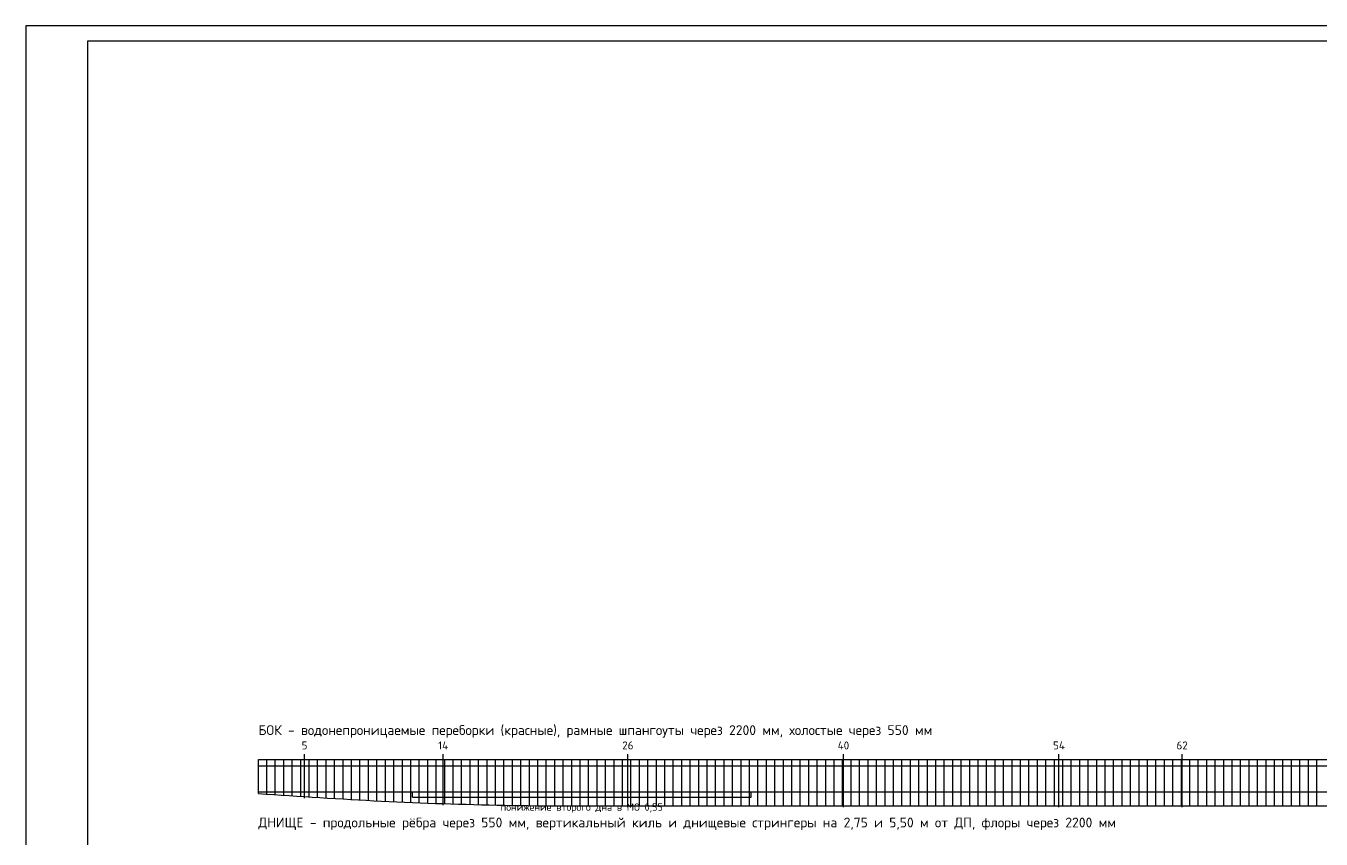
# Model space of a CAD drawing. Header units: millimetres. Extents: x -13100 to 155100, y -57150 to 61650.
# Drawn here: x -13100 to 71025, y 8834 to 61650 of the extents above; entities that cross this region are included whole.
import ezdxf
from ezdxf.enums import TextEntityAlignment as Align

# ---------------------------------------------------------------- set-up
doc = ezdxf.new("R2010")
doc.units = ezdxf.units.MM
doc.linetypes.add('DASHED', pattern=[1.524, 1.27, -0.254])
for name, color, linetype in [('00_РАМКА', 7, 'Continuous'), ('01_ОБШИВКА', 7, 'Continuous'), ('02_ПАЛУБЫ', 4, 'Continuous'), ('03_ПЕРЕБОРКИ', 1, 'Continuous'), ('08_ТЕКСТ', 7, 'Continuous'), ('10_НАБОР', 9, 'Continuous'), ('21_СЕТКА', 9, 'Continuous')]:
    doc.layers.add(name, color=color, linetype=linetype)
doc.styles.add('ГОСТ', font='isocpeur.ttf')

msp = doc.modelspace()

# ---------------------------------------------------------------- linework, layer by layer
at = {"layer": '00_РАМКА'}
for points in [[(-13100, -57150), (155100, -57150), (155100, 61650), (-13100, 61650)], [(-9100, -56150), (154100, -56150), (154100, 60650), (-9100, 60650)]]:
    msp.add_lwpolyline(points, close=True, dxfattribs=at)
at = {"layer": '01_ОБШИВКА'}
msp.add_lwpolyline([(2000, 11798), (2500, 11761), (3000, 11726), (3500, 11691), (4000, 11657), (4500, 11623), (5000, 11591), (5500, 11558), (6000, 11527), (6500, 11497), (7000, 11467), (7500, 11438), (8000, 11410), (8500, 11382), (9000, 11355), (9500, 11329), (10000, 11304), (10500, 11280), (11000, 11257), (11500, 11233), (12000, 11210), (12500, 11188), (13000, 11168), (13500, 11150), (14000, 11135), (14500, 11121), (15000, 11107), (15500, 11094), (16000, 11080), (16500, 11067), (17000, 11055), (17500, 11043), (18000, 11033), (18500, 11024), (19000, 11016), (19500, 11009), (20000, 11004), (20500, 11001), (21000, 11000), (21500, 11000), (22000, 11000), (22500, 11000), (23000, 11000), (23500, 11000), (24000, 11000), (24500, 11000), (25000, 11000), (25500, 11000), (26000, 11000), (26500, 11000), (27000, 11000), (27500, 11000), (28000, 11000), (28500, 11000), (29000, 11000), (29500, 11000), (30000, 11000), (30500, 11000), (31000, 11000), (31500, 11000), (32000, 11000), (32500, 11000), (33000, 11000), (33500, 11000), (34000, 11000), (34500, 11000), (35000, 11000), (35500, 11000), (36000, 11000), (36500, 11000), (37000, 11000), (37500, 11000), (38000, 11000), (38500, 11000), (39000, 11000), (39500, 11000), (40000, 11000), (40500, 11000), (41000, 11000), (41500, 11000), (42000, 11000), (42500, 11000), (43000, 11000), (43500, 11000), (44000, 11000), (44500, 11000), (45000, 11000), (45500, 11000), (46000, 11000), (46500, 11000), (47000, 11000), (47500, 11000), (48000, 11000), (48500, 11000), (49000, 11000), (49500, 11000), (50000, 11000), (50500, 11000), (51000, 11000), (51500, 11000), (52000, 11000), (52500, 11000), (53000, 11000), (53500, 11000), (54000, 11000), (54500, 11000), (55000, 11000), (55500, 11000), (56000, 11000), (56500, 11000), (57000, 11000), (57500, 11000), (58000, 11000), (58500, 11000), (59000, 11000), (59500, 11000), (60000, 11000), (60500, 11000), (61000, 11000), (61500, 11000), (62000, 11000), (62500, 11000), (63000, 11000), (63500, 11000), (64000, 11000), (64500, 11000), (65000, 11000), (65500, 11000), (66000, 11000), (66500, 11000), (67000, 11000), (67500, 11000), (68000, 11000), (68500, 11000), (69000, 11000), (69500, 11000), (70000, 11000), (70500, 11000), (71000, 11000), (71500, 11000)], dxfattribs=at)
at = {"layer": '02_ПАЛУБЫ'}
for p, q in [((2000, 14000), (137000, 14000)), ((2000, 11900), (137000, 11900)), ((12000, 11550), (12000, 11900)), ((34000, 11550), (34000, 11900)), ((12000, 11550), (34000, 11550))]:
    msp.add_line(p, q, dxfattribs=at)
at = {"layer": '03_ПЕРЕБОРКИ'}
for p, q in [((5000, 11491), (5000, 14350)), ((14000, 11035), (14000, 14350)), ((26000, 10900), (26000, 14350)), ((40000, 10900), (40000, 14350)), ((54000, 10900), (54000, 14350)), ((62000, 10900), (62000, 14350))]:
    msp.add_line(p, q, dxfattribs=at)
at = {"layer": '10_НАБОР'}
for p, q in [((2000, 11798), (2000, 14000)), ((4200, 11643), (4200, 14000)), ((6400, 11503), (6400, 14000)), ((8600, 11377), (8600, 14000)), ((10800, 11266), (10800, 14000)), ((15200, 11102), (15200, 14000)), ((17400, 11046), (17400, 14000)), ((19600, 11008), (19600, 14000)), ((26200, 11000), (26200, 14000)), ((28400, 11000), (28400, 14000)), ((32800, 11000), (32800, 14000)), ((37200, 11000), (37200, 14000)), ((39400, 11000), (39400, 14000)), ((43800, 11000), (43800, 14000)), ((50400, 11000), (50400, 14000)), ((54800, 11000), (54800, 14000)), ((57000, 11000), (57000, 14000)), ((61400, 11000), (61400, 14000)), ((63600, 11000), (63600, 14000)), ((65800, 11000), (65800, 14000))]:
    msp.add_line(p, q, dxfattribs=at)
at = {"layer": '10_НАБОР', "linetype": 'DASHED'}
msp.add_line((2000, 13600), (137000, 13600), dxfattribs=at)
at = {"layer": '21_СЕТКА'}
for p, q in [((2550, 11758), (2550, 14000)), ((3100, 11719), (3100, 14000)), ((3650, 11681), (3650, 14000)), ((4750, 11607), (4750, 14000)), ((5300, 11571), (5300, 14000)), ((5850, 11536), (5850, 14000)), ((6950, 11470), (6950, 14000)), ((7500, 11438), (7500, 14000)), ((8050, 11407), (8050, 14000)), ((9150, 11347), (9150, 14000)), ((9700, 11319), (9700, 14000)), ((10250, 11292), (10250, 14000)), ((11350, 11240), (11350, 14000)), ((11900, 11215), (11900, 14000)), ((12450, 11190), (12450, 14000)), ((13000, 11168), (13000, 14000)), ((13550, 11149), (13550, 14000)), ((14100, 11132), (14100, 14000)), ((14650, 11117), (14650, 14000)), ((15750, 11087), (15750, 14000)), ((16300, 11072), (16300, 14000)), ((16850, 11059), (16850, 14000)), ((17950, 11034), (17950, 14000)), ((18500, 11024), (18500, 14000)), ((19050, 11015), (19050, 14000)), ((20150, 11003), (20150, 14000)), ((20700, 11000), (20700, 14000)), ((21250, 11000), (21250, 14000)), ((21800, 11000), (21800, 14000)), ((22350, 11000), (22350, 14000)), ((22900, 11000), (22900, 14000)), ((23450, 11000), (23450, 14000)), ((24000, 11000), (24000, 14000)), ((24550, 11000), (24550, 14000)), ((25100, 11000), (25100, 14000)), ((25650, 11000), (25650, 14000)), ((26750, 11000), (26750, 14000)), ((27300, 11000), (27300, 14000)), ((27850, 11000), (27850, 14000)), ((28950, 11000), (28950, 14000)), ((29500, 11000), (29500, 14000)), ((30050, 11000), (30050, 14000)), ((30600, 11000), (30600, 14000)), ((31150, 11000), (31150, 14000)), ((31700, 11000), (31700, 14000)), ((32250, 11000), (32250, 14000)), ((33350, 11000), (33350, 14000)), ((33900, 11000), (33900, 14000)), ((34450, 11000), (34450, 14000)), ((35000, 11000), (35000, 14000)), ((35550, 11000), (35550, 14000)), ((36100, 11000), (36100, 14000)), ((36650, 11000), (36650, 14000)), ((37750, 11000), (37750, 14000)), ((38300, 11000), (38300, 14000)), ((38850, 11000), (38850, 14000)), ((39950, 11000), (39950, 14000)), ((40500, 11000), (40500, 14000)), ((41050, 11000), (41050, 14000)), ((41600, 11000), (41600, 14000)), ((42150, 11000), (42150, 14000)), ((42700, 11000), (42700, 14000)), ((43250, 11000), (43250, 14000)), ((44350, 11000), (44350, 14000)), ((44900, 11000), (44900, 14000)), ((45450, 11000), (45450, 14000)), ((46000, 11000), (46000, 14000)), ((46550, 11000), (46550, 14000)), ((47100, 11000), (47100, 14000)), ((47650, 11000), (47650, 14000)), ((48200, 11000), (48200, 14000)), ((48750, 11000), (48750, 14000)), ((49300, 11000), (49300, 14000)), ((49850, 11000), (49850, 14000)), ((50950, 11000), (50950, 14000)), ((51500, 11000), (51500, 14000)), ((52050, 11000), (52050, 14000)), ((52600, 11000), (52600, 14000)), ((53150, 11000), (53150, 14000)), ((53700, 11000), (53700, 14000)), ((54250, 11000), (54250, 14000)), ((55350, 11000), (55350, 14000)), ((55900, 11000), (55900, 14000)), ((56450, 11000), (56450, 14000)), ((57550, 11000), (57550, 14000)), ((58100, 11000), (58100, 14000)), ((58650, 11000), (58650, 14000)), ((59200, 11000), (59200, 14000)), ((59750, 11000), (59750, 14000)), ((60300, 11000), (60300, 14000)), ((60850, 11000), (60850, 14000)), ((61950, 11000), (61950, 14000)), ((62500, 11000), (62500, 14000)), ((63050, 11000), (63050, 14000)), ((64150, 11000), (64150, 14000)), ((64700, 11000), (64700, 14000)), ((65250, 11000), (65250, 14000)), ((66350, 11000), (66350, 14000)), ((66900, 11000), (66900, 14000)), ((67450, 11000), (67450, 14000)), ((68000, 11000), (68000, 14000)), ((68550, 11000), (68550, 14000)), ((69100, 11000), (69100, 14000)), ((69650, 11000), (69650, 14000)), ((70200, 11000), (70200, 14000)), ((70750, 11000), (70750, 14000))]:
    msp.add_line(p, q, dxfattribs=at)

# ---------------------------------------------------------------- texts
at = {"layer": '02_ПАЛУБЫ', "style": 'ГОСТ'}
msp.add_text('понижение второго дна в МО 0,55', height=480, dxfattribs=at).set_placement((23000, 11150), align=Align.TOP_CENTER)
at = {"layer": '03_ПЕРЕБОРКИ', "style": 'ГОСТ'}
for s, p in [('5', (5000, 14500)), ('14', (14000, 14500)), ('26', (26000, 14500)), ('40', (40000, 14500)), ('54', (54000, 14500)), ('62', (62000, 14500))]:
    msp.add_text(s, height=520, dxfattribs=at).set_placement(p, align=Align.BOTTOM_CENTER)
at = {"layer": '08_ТЕКСТ', "style": 'ГОСТ'}
for s, p in [('БОК - водонепроницаемые переборки (красные), рамные шпангоуты через 2200 мм, холостые через 550 мм', (2000, 15400)), ('ДНИЩЕ - продольные рёбра через 550 мм, вертикальный киль и днищевые стрингеры на 2,75 и 5,50 м от ДП, флоры через 2200 мм', (2000, 9400))]:
    msp.add_text(s, height=640, dxfattribs=at).set_placement(p, align=Align.BOTTOM_LEFT)

doc.saveas('drawing.dxf')
